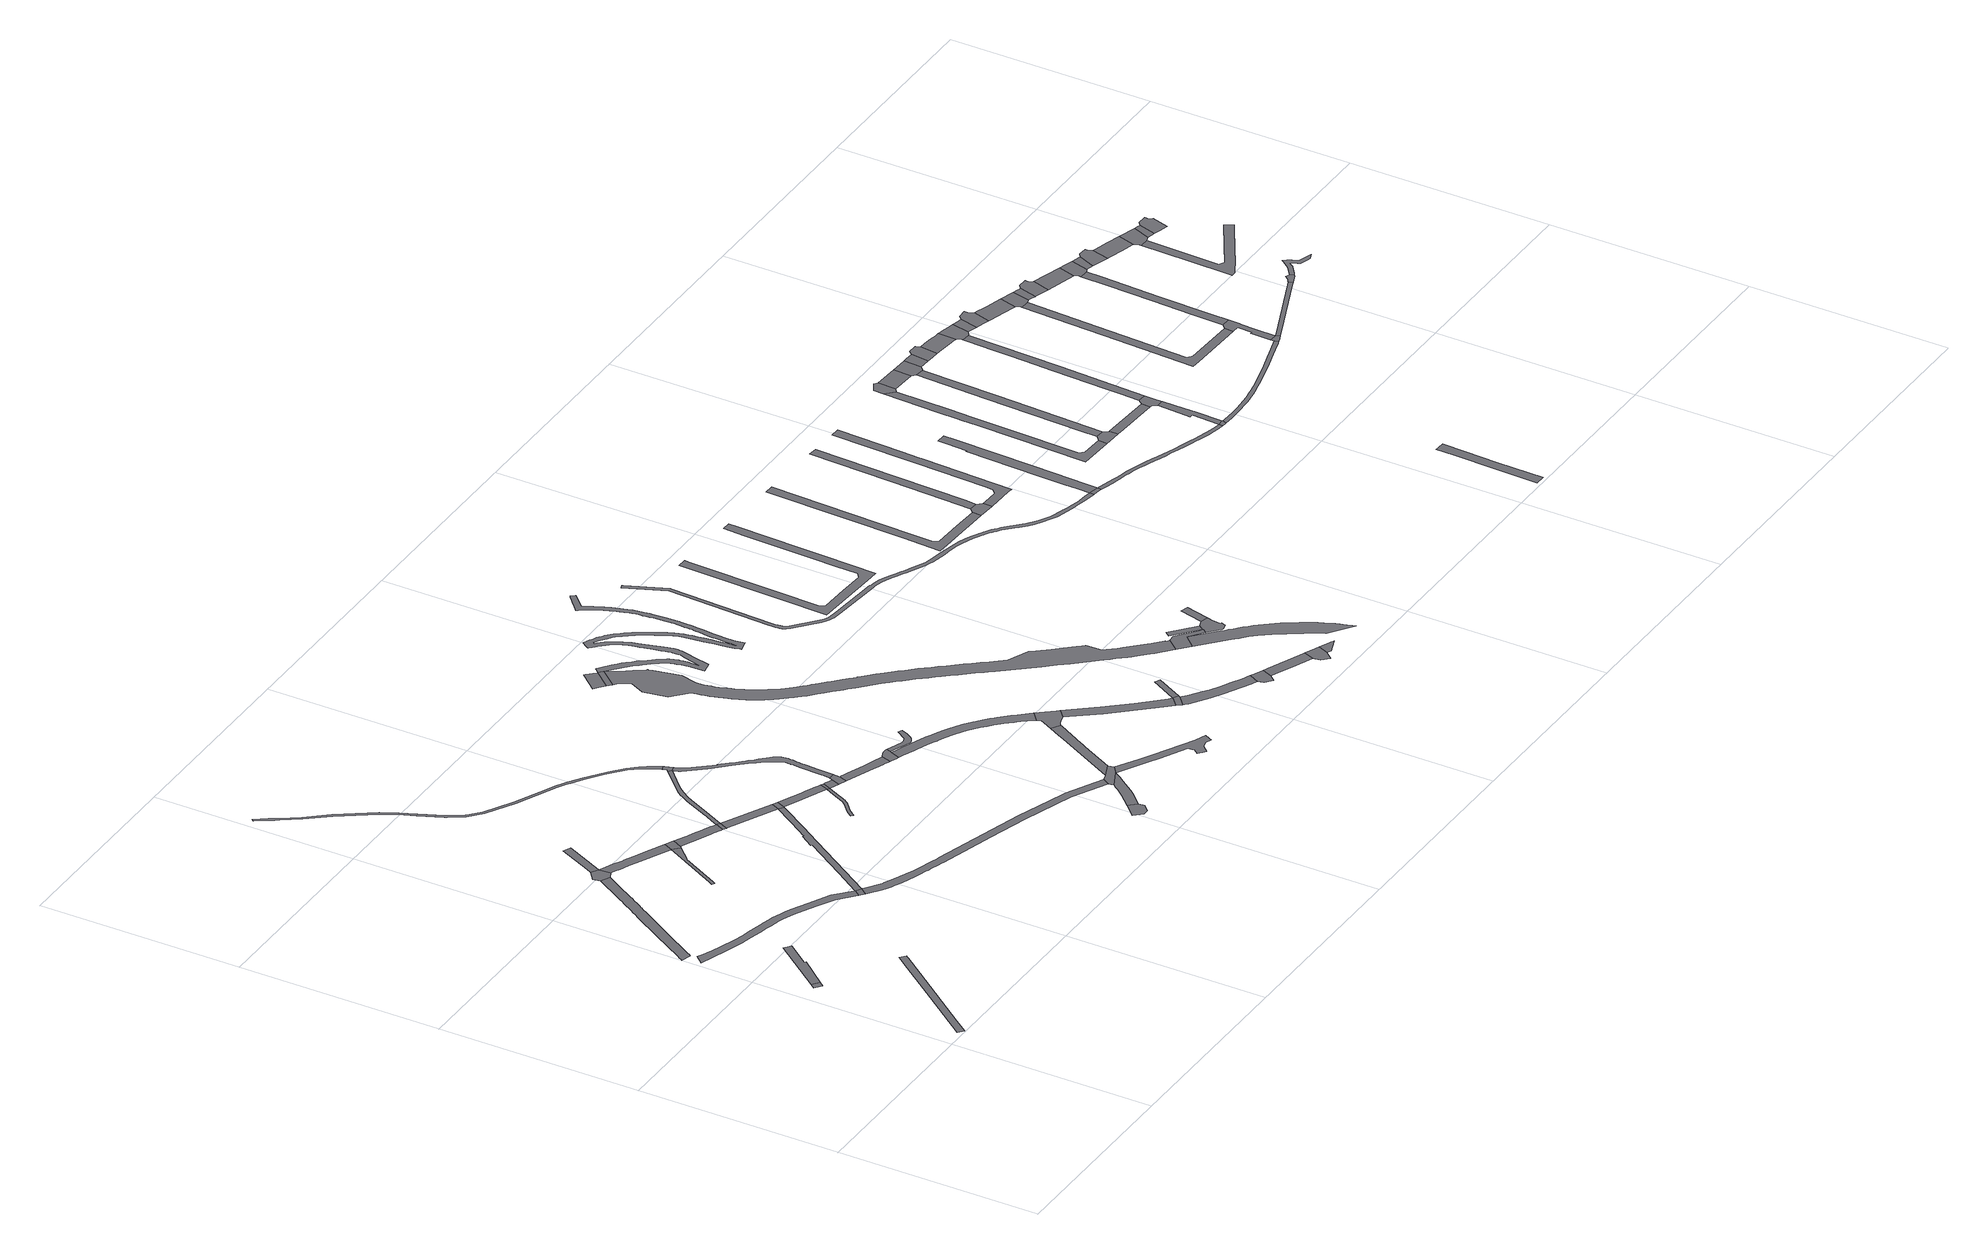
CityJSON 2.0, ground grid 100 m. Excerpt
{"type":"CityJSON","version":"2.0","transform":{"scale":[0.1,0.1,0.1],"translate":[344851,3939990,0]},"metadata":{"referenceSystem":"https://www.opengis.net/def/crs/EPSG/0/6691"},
"CityObjects":{
"road1":{"type":"Road","geometry":[{"type":"MultiSurface","lod":"1","boundaries":[[[0,1,2,3]]]}]},
"road2":{"type":"Road","attributes":{"RoadStructureAttribute.sectionType":"1"},"geometry":[{"type":"MultiSurface","lod":"1","boundaries":[[[4,5,6,7,8,9,10,11,12,13]]]}]},
"road3":{"type":"Road","attributes":{"RoadStructureAttribute.sectionType":"1"},"geometry":[{"type":"MultiSurface","lod":"1","boundaries":[[[0,14,15,16,17,1]]]}]},
"road4":{"type":"Road","attributes":{"RoadStructureAttribute.sectionType":"1"},"geometry":[{"type":"MultiSurface","lod":"1","boundaries":[[[18,19,20,21,22,23,24,25,26,27,28,29,30,31,32,33,34,35,36,37,38,39,40,41,42,43,44,45,46,47,48,49,50,51,52,53]]]}]},
"road5":{"type":"Road","attributes":{"RoadStructureAttribute.sectionType":"1"},"geometry":[{"type":"MultiSurface","lod":"1","boundaries":[[[54,55,56,57,58,59,60,61,62,63,64,65,66,67,68,69,70,71,72,73,74,75,76,77,78,79,80,81,82,83,84,85,86,87,88,89,90,91,92,93,94,95,96,97,98,99,100,101,102,103]]]}]},
"road6":{"type":"Road","geometry":[{"type":"MultiSurface","lod":"1","boundaries":[[[36,35,104,105,106,107]]]}]},
"road7":{"type":"Road","attributes":{"RoadStructureAttribute.sectionType":"1"},"geometry":[{"type":"MultiSurface","lod":"1","boundaries":[[[105,108,109,110,111,106]]]}]},
"road8":{"type":"Road","geometry":[{"type":"MultiSurface","lod":"1","boundaries":[[[102,112,113,103]]]}]},
"road9":{"type":"Road","attributes":{"RoadStructureAttribute.sectionType":"1"},"geometry":[{"type":"MultiSurface","lod":"1","boundaries":[[[114,115,116,117,118,119,120,121,105,104,122,123,124,125,126,127,128,129]]]}]},
"road10":{"type":"Road","attributes":{"RoadStructureAttribute.sectionType":"1"},"geometry":[{"type":"MultiSurface","lod":"1","boundaries":[[[130,131,132,133,134,135,136,137,138,139,129]]]}]},
"road11":{"type":"Road","geometry":[{"type":"MultiSurface","lod":"1","boundaries":[[[114,129,139,140,141]]]}]},
"road12":{"type":"Road","attributes":{"RoadStructureAttribute.sectionType":"1"},"geometry":[{"type":"MultiSurface","lod":"1","boundaries":[[[140,142,143,144,145,146,147,148,149,150,151,152,153,154,155,156,157,158,141]]]}]},
"road13":{"type":"Road","attributes":{"RoadStructureAttribute.sectionType":"1"},"geometry":[{"type":"MultiSurface","lod":"1","boundaries":[[[113,159,160,161,162,163,164,165,166,167,168,169,170,171,172,173,174,175,103]]]}]},
"road14":{"type":"Road","attributes":{"RoadStructureAttribute.sectionType":"1"},"geometry":[{"type":"MultiSurface","lod":"1","boundaries":[[[176,177,178,179,180,181,182,183,184,185,186,187,188,189,190,191,192,193,194,195,196,197,198,199,200,201,202,203,204,205,206,207,208,209,210,211,212,213,214,215,216,217,218,219,220,221,222,223,224,225,226,227,228,229]]]}]},
"road15":{"type":"Road","geometry":[{"type":"MultiSurface","lod":"1","boundaries":[[[148,230,231,149]]]}]},
"road16":{"type":"Road","attributes":{"RoadStructureAttribute.sectionType":"1"},"geometry":[{"type":"MultiSurface","lod":"1","boundaries":[[[230,232,166,233,231]]]}]},
"road17":{"type":"Road","attributes":{"RoadStructureAttribute.sectionType":"1"},"geometry":[{"type":"MultiSurface","lod":"1","boundaries":[[[112,234,235,236,237,238,239,240,241,242,243,244,245,246,247,248,249,250,251,252,253,254,255,256,257,258,259,260,261,262,263,264,265,266,267,268,269,270,271,272,113]]]}]},
"road18":{"type":"Road","geometry":[{"type":"MultiSurface","lod":"1","boundaries":[[[273,274,275,233,166,165]]]}]},
"road19":{"type":"Road","attributes":{"RoadStructureAttribute.sectionType":"1"},"geometry":[{"type":"MultiSurface","lod":"1","boundaries":[[[276,277,278,279,280,281,282,283,284,285,286,287,288,289,290,291,292,293,294,295,296,297,298,299,300,301,302,303,304,305,306,307,308,309,310]]]}]},
"road20":{"type":"Road","attributes":{"RoadStructureAttribute.sectionType":"1"},"geometry":[{"type":"MultiSurface","lod":"1","boundaries":[[[311,312,310,313,314,315,316,317,318,319,274,273]]]}]},
"road21":{"type":"Road","attributes":{"RoadStructureAttribute.sectionType":"1"},"geometry":[{"type":"MultiSurface","lod":"1","boundaries":[[[231,320,321,322,323,324,325,326,327,328,329,330,331,332,333,334,335,336,337,338,339,340,341,342,343,344,345,346,347,348,349,350,351,352,353,354,355,356,357,358,359,360,361,362,363,364,365,366,367,368,369,370,371,372,373,374,375,376,377,378,379,380,381,382,383,384,385,386,387,388,389,390,391,392,393,394,395,396,397,398,329,399,400,401,402,403,404,405,406,407,408,409,410,149]]]}]},
"road22":{"type":"Road","geometry":[{"type":"MultiSurface","lod":"1","boundaries":[[[228,411,399,329,398,412,229]]]}]},
"road23":{"type":"Road","geometry":[{"type":"MultiSurface","lod":"1","boundaries":[[[413,313,310,309]]]}]},
"road24":{"type":"Road","attributes":{"RoadStructureAttribute.sectionType":"1"},"geometry":[{"type":"MultiSurface","lod":"1","boundaries":[[[414,415,416,417,413,309]]]}]},
"road25":{"type":"Road","geometry":[{"type":"MultiSurface","lod":"1","boundaries":[[[418,419,355,354,415,414,420]]]}]},
"road26":{"type":"Road","geometry":[{"type":"MultiSurface","lod":"1","boundaries":[[[421,422,423,424,425,426]]]}]},
"road27":{"type":"Road","attributes":{"RoadStructureAttribute.sectionType":"1"},"geometry":[{"type":"MultiSurface","lod":"1","boundaries":[[[427,428,429,430,431,432,433,434,435,418,420,436,437,438,439,440,441,442,443,444]]]}]},
"road28":{"type":"Road","attributes":{"RoadStructureAttribute.sectionType":"1"},"geometry":[{"type":"MultiSurface","lod":"1","boundaries":[[[445,446,447,448,449,422,421,450,451,452,453,454,455,456]]]}]},
"road29":{"type":"Road","geometry":[{"type":"MultiSurface","lod":"1","boundaries":[[[443,457,458,459,460,461,462,463,464,465,444]]]}]},
"road30":{"type":"Road","geometry":[{"type":"MultiSurface","lod":"1","boundaries":[[[466,257,256,445,456,467,468]]]}]},
"road31":{"type":"Road","attributes":{"RoadStructureAttribute.sectionType":"1"},"geometry":[{"type":"MultiSurface","lod":"1","boundaries":[[[469,470,471,472,473,474,475,476,477,478,479,480,462,461]]]}]},
"road32":{"type":"Road","attributes":{"RoadStructureAttribute.sectionType":"1"},"geometry":[{"type":"MultiSurface","lod":"1","boundaries":[[[481,482,483,484,485,486,487,488,489,466,468]]]}]},
"road33":{"type":"Road","attributes":{"RoadStructureAttribute.sectionType":"1"},"geometry":[{"type":"MultiSurface","lod":"1","boundaries":[[[490,491,492,493,494,495,496,497,498,499,500,501,502,503,504,505,506,507,508,509,510,511,512,460,459,513,514,515,516,517,518,519,520,521,522,523,524,525,526,527,528,529,530,531,532,533,534,535,536,537,538,539,540,541,542,543,544]]]}]},
"road34":{"type":"Road","attributes":{"RoadStructureAttribute.sectionType":"1"},"geometry":[{"type":"MultiSurface","lod":"1","boundaries":[[[545,546,547,548,549,550,551,552,553,554,555,556,557,558,559,560,561,467,456]]]}]},
"road35":{"type":"Road","attributes":{"RoadStructureAttribute.sectionType":"1"},"geometry":[{"type":"MultiSurface","lod":"1","boundaries":[[[562,563,564,565,566,567,568,569]]]}]},
"road36":{"type":"Road","geometry":[{"type":"MultiSurface","lod":"1","boundaries":[[[570,571,572,573,564,563]]]}]},
"road37":{"type":"Road","geometry":[{"type":"MultiSurface","lod":"1","boundaries":[[[485,574,575,576,577,578,579,544,543,580,581,486]]]}]},
"road38":{"type":"Road","attributes":{"RoadStructureAttribute.sectionType":"1"},"geometry":[{"type":"MultiSurface","lod":"1","boundaries":[[[576,582,583,584,585,586,587,588,589,590,577]]]}]},
"road39":{"type":"Road","attributes":{"RoadStructureAttribute.sectionType":"1"},"geometry":[{"type":"MultiSurface","lod":"1","boundaries":[[[591,592,593,594,595,596,597,598,599,600,601,602,603,604,605,606,607,608,609,610,611,612,613,614,615,616,617,618,619,620,621,622,623,624,625,626,627,628,629,630,631,632,633,634,635,636,637,638,639,640,641,642,643,644,645,646,647,648,649,650,651,652,653,654,655,656,657,658,659,660,661,662,663,664,665,666,667,668,669,670,671,672,673,674,675,676,677,678,679,680,681,682,683,684,685,686,687,688,689,690,691,692,693,694,695,696,697,698,699,700,701,702,703,704,705,706,707,708,709,710,711,712,713,714,715,716,717,718,719,720,721,722,723,724,725,726,727,728,729,730,731,732,733,734,735,736,737,738,739,740,741,742,743,744,745,746,747,748,749,750,751,752,753,754,755,756,757,758,759,760,573,572,761,762,763,764,765,766,767,768,769,770,771,772,773,774,775,776,777,778,779,780,781,782,783,784,785,786,787,788,789,790,791,792,793,794,795,796,797,798,799,800,801,802,803,804,805,806,807,808,809,810,811,812,813,814,815,816,817,818,819,820,821,822,823,824,825,826,827,828,829,830,831,832,833,834,835,836,837,838,839,840,841,842,843,844,845,846,847,848,849,850,851,852,853,854,855,856,857,858,859,860,861,862,863,864,865,866]]]}]},
"road40":{"type":"Road","geometry":[{"type":"MultiSurface","lod":"1","boundaries":[[[867,868,585,584,869]]]}]},
"road41":{"type":"Road","attributes":{"RoadStructureAttribute.sectionType":"1"},"geometry":[{"type":"MultiSurface","lod":"1","boundaries":[[[870,871,872,873,874,875,876,877,878,879,880,881,882,883,884,885,886,887,888,889,890,891,892,893,894,895,896,897,898,899,900,901,902,903,904,905,906,907,908,909,910,911,912,913,914,915,916,917,918,919,920,921,922,923,924,925,926,927,928,929,930,931,932,933,934,935,936,937,938,939,940,941,942,943,944,945,946,947,948,949,950,951,952,953,954,955,956,957,958,959,960,961,962,963,571,570,964,965,966,967,968,969,970,971,972,973,974,975,976,977,978,979,980,981,982,983,984,985,986,987,988,989,990,991,992,993,994,995,996,997,998,999,1000,1001,1002,1003,1004,1005,1006,1007,1008,1009,1010,1011,1012,1013,1014,1015,1016,1017,1018,1019,1020,1021,1022,1023,1024,1025,1026,1027,1028,1029,1030,1031,1032,1033,1034,1035,1036,1037,1038,1039,1040,1041,1042,1043,1044,1045,1046]]]}]},
"road42":{"type":"Road","attributes":{"RoadStructureAttribute.sectionType":"1"},"geometry":[{"type":"MultiSurface","lod":"1","boundaries":[[[1047,1048,585,868]]]}]},
"road43":{"type":"Road","attributes":{"RoadStructureAttribute.sectionType":"1"},"geometry":[{"type":"MultiSurface","lod":"1","boundaries":[[[1049,1050,1051,1052,1053,1054,1055,1056,1057,1058,1059,1060,1061,1062,1063,1064,1065,1066,867,869]]]}]},
"road44":{"type":"Road","geometry":[{"type":"MultiSurface","lod":"1","boundaries":[[[1067,1068,1069,1070,1057,1056,1071]]]}]},
"road45":{"type":"Road","attributes":{"RoadStructureAttribute.sectionType":"1"},"geometry":[{"type":"MultiSurface","lod":"1","boundaries":[[[1072,1073,1074,1069,1068,1075,1076,1077]]]}]},
"road46":{"type":"Road","geometry":[{"type":"MultiSurface","lod":"1","boundaries":[[[1078,1079,1080,1081,1082,1083,1084,1085,1086,870,1046]]]}]},
"road47":{"type":"Road","geometry":[{"type":"MultiSurface","lod":"1","boundaries":[[[1087,1088,1089,1090,1072,1077,1091]]]}]},
"road48":{"type":"Road","attributes":{"RoadStructureAttribute.sectionType":"1"},"geometry":[{"type":"MultiSurface","lod":"1","boundaries":[[[1092,1093,1094,1095]]]}]},
"road49":{"type":"Road","geometry":[{"type":"MultiSurface","lod":"1","boundaries":[[[1088,1096,1097,1098,1099,1100,1101,1089]]]}]},
"road50":{"type":"Road","attributes":{"RoadStructureAttribute.sectionType":"1"},"geometry":[{"type":"MultiSurface","lod":"1","boundaries":[[[1102,1103,1104,1105,1106,1107,1108,1109,1110,1111,1112,1113,1114,1115,1116,1117,1118,1119,1120,1121,1122,1123,1124,1125,1126,1127,1128,1129,1130,1079,1078,1131,1132,1133,1134,1135,1136,1137,1138,1139,1140,1141,1142,1143,1144]]]}]},
"road51":{"type":"Road","geometry":[{"type":"MultiSurface","lod":"1","boundaries":[[[1082,1145,1146,1147,1148,1149,1150,1151,1152,1153,1154,1092,1095,1083]]]}]},
"road52":{"type":"Road","attributes":{"RoadStructureAttribute.sectionType":"1"},"geometry":[{"type":"MultiSurface","lod":"1","boundaries":[[[1155,1156,1157,1158,1159,1160,1161,1162,1163,1164,1165,1166,1167,1168,1169,1170,1171,1172,1173,1174,1175,1176,1177]]]}]},
"road53":{"type":"Road","attributes":{"RoadStructureAttribute.sectionType":"1"},"geometry":[{"type":"MultiSurface","lod":"1","boundaries":[[[1153,1178,1179,1180,1154]]]}]},
"road54":{"type":"Road","attributes":{"RoadStructureAttribute.sectionType":"1"},"geometry":[{"type":"MultiSurface","lod":"1","boundaries":[[[1181,1182,1183,1184,1185,1186,1187,1188,1189,1190,1191,1192,1193,1194,1195,1196,1197,1198,1199,1200,1201,1202,1203,1204,1205,1206,1207,1208,1209,1210,1211,1212,1213,1214,1215,1216,1217,1218,1219,1220,1221,1222,1223,1224,1225,1226,1227,1228,1229,1230,1231,1232,1233,1234,1235,1236,1237,1238,1239,1240,1241,1242,1243,1244,1245,1246,1247,1248,1249,1250,1251,1252,1253,1254,1255,1256,1257,1258,1259,1260,1261,1262,1263,1264,1265,1266,1267,1268,1269,1270,1271,1272,1273,1274,1275,1276,1277,1278,1279,1280,1281,1282,1283,1284,1285,1286,1287,1288,1289,1290,1291,1292,1293,1294,1295,1296,1297,1298,1299,1300,1301,1302,1303,1304,1305,1306,1307,1308,1309,1310,1311,1312,1313,1314,1315,1316,1317,1318,1319,1320,1321,1322,1323,1324,1325,1326,1327,1328,1329,1330,1331,1332,1333,1334,1335,1336]]]}]},
"road55":{"type":"Road","attributes":{"RoadStructureAttribute.sectionType":"1"},"geometry":[{"type":"MultiSurface","lod":"1","boundaries":[[[1337,1338,1339,1340,1341,1342,1343,1344,1345,1346,1347,1348,1349]]]}]},
"road56":{"type":"Road","geometry":[{"type":"MultiSurface","lod":"1","boundaries":[[[1350,1351,1342,1341,1352,1353]]]}]},
"road57":{"type":"Road","attributes":{"RoadStructureAttribute.sectionType":"1"},"geometry":[{"type":"MultiSurface","lod":"1","boundaries":[[[1354,1355,1356,1351,1350,1357,1358,1359]]]}]},
"road58":{"type":"Road","geometry":[{"type":"MultiSurface","lod":"1","boundaries":[[[1258,1360,1361,1362,1259]]]}]},
"road59":{"type":"Road","attributes":{"RoadStructureAttribute.sectionType":"1"},"geometry":[{"type":"MultiSurface","lod":"1","boundaries":[[[1352,1363,1364,1365,1366,1367,1368,1369,1370,1371,1372,1373,1374,1375,1376,1353]]]}]},
"road60":{"type":"Road","attributes":{"RoadStructureAttribute.sectionType":"1"},"geometry":[{"type":"MultiSurface","lod":"1","boundaries":[[[1362,1377,1378,1379,1380,1381,1382,1383,1384,1385,1386,1387,1388,1389,1259]]]}]},
"road61":{"type":"Road","attributes":{"RoadStructureAttribute.sectionType":"1"},"geometry":[{"type":"MultiSurface","lod":"1","boundaries":[[[1390,1391,1392,1393,1394,1395,1396,1397,1398,1399,1400,1401,1402,1403,1404,1405,1406,1407,1408,1409,1410,1411,1412,1413,1414,1415,1362,1361,1416,1417,1418,1419,1420,1421,1422,1423,1424,1425,1426,1427,1428,1429,1430,1431,1432,1433,1434,1435,1436,1437,1438,1439,1440,1441,1442]]]}]},
"road62":{"type":"Road","geometry":[{"type":"MultiSurface","lod":"1","boundaries":[[[1443,1444,1445,1446,1447,1448,1449]]]}]},
"road63":{"type":"Road","attributes":{"RoadStructureAttribute.sectionType":"1"},"geometry":[{"type":"MultiSurface","lod":"1","boundaries":[[[1450,1451,1452,1453,1454,1455,1449,1448,1456,1457,1458,1459,1460,1461,1462,1463]]]}]},
"road64":{"type":"Road","geometry":[{"type":"MultiSurface","lod":"1","boundaries":[[[1462,1464,1465,1466,1467,1463]]]}]},
"road65":{"type":"Road","attributes":{"RoadStructureAttribute.sectionType":"1"},"geometry":[{"type":"MultiSurface","lod":"1","boundaries":[[[1444,1468,1469,1470,1471,1472,1473,1474,1475,1476,1477,1445]]]}]},
"road66":{"type":"Road","attributes":{"RoadStructureAttribute.sectionType":"1"},"geometry":[{"type":"MultiSurface","lod":"1","boundaries":[[[1478,1479,1480,1447,1446,1481,1482,1483,1484]]]}]},
"road67":{"type":"Road","attributes":{"RoadStructureAttribute.sectionType":"1"},"geometry":[{"type":"MultiSurface","lod":"1","boundaries":[[[1485,1486,1487,1488,1489,1490,1491,1492,1493,1494,1495]]]}]},
"road68":{"type":"Road","geometry":[{"type":"MultiSurface","lod":"1","boundaries":[[[1496,1497,1498,1390,1442,1499,1500]]]}]},
"road69":{"type":"Road","attributes":{"RoadStructureAttribute.sectionType":"1"},"geometry":[{"type":"MultiSurface","lod":"1","boundaries":[[[1464,1501,1502,1465]]]}]},
"road70":{"type":"Road","attributes":{"RoadStructureAttribute.sectionType":"1"},"geometry":[{"type":"MultiSurface","lod":"1","boundaries":[[[1503,1504,1505,1506,1507,1508,1509,1390,1498]]]}]},
"road71":{"type":"Road","geometry":[{"type":"MultiSurface","lod":"1","boundaries":[[[1510,1474,1473,1511,1506,1505,1512,1513]]]}]},
"road72":{"type":"Road","geometry":[{"type":"MultiSurface","lod":"1","boundaries":[[[1483,1514,1515,1502,1501,1484]]]}]},
"road73":{"type":"Road","attributes":{"RoadStructureAttribute.sectionType":"1"},"geometry":[{"type":"MultiSurface","lod":"1","boundaries":[[[1516,1517,1515,1514,1518,1519,1520]]]}]},
"road74":{"type":"Road","geometry":[{"type":"MultiSurface","lod":"1","boundaries":[[[1516,1520,1521,1522,1523,1524,1525,1526,1527]]]}]},
"road75":{"type":"Road","attributes":{"RoadStructureAttribute.sectionType":"1"},"geometry":[{"type":"MultiSurface","lod":"1","boundaries":[[[1528,1529,1530,1531,1532,1533,1534,1535,1510,1513,1536,1537,1538]]]}]},
"road76":{"type":"Road","attributes":{"RoadStructureAttribute.sectionType":"1"},"geometry":[{"type":"MultiSurface","lod":"1","boundaries":[[[1539,1540,1541,1542,1543,1544,1545,1546,1523,1522,1547,1548,1549,1550,1551,1552,1553,1554]]]}]},
"road77":{"type":"Road","attributes":{"RoadStructureAttribute.sectionType":"1"},"geometry":[{"type":"MultiSurface","lod":"1","boundaries":[[[1555,1556,1557,1558,1559,1560,1561,1562,1563,1564,1565,1566,1567,1568,1569,1570,1571,1572,1573,1574,1575,1576,1577,1578,1579,1580,1581,1582,1583,1584,1585,1586,1587,1588,1589,1590,1591,1496,1500]]]}]},
"road78":{"type":"Road","geometry":[{"type":"MultiSurface","lod":"1","boundaries":[[[1592,1593,1594,1595,1596,1539,1554,1597,1528,1538]]]}]},
"road79":{"type":"Road","attributes":{"RoadStructureAttribute.sectionType":"1"},"geometry":[{"type":"MultiSurface","lod":"1","boundaries":[[[1598,1593,1592,1599,1600,1601,1602]]]}]},
"road80":{"type":"Road","geometry":[{"type":"MultiSurface","lod":"1","boundaries":[[[1601,1603,1604,1605,1606,1607,1608,1602]]]}]},
"road81":{"type":"Road","attributes":{"RoadStructureAttribute.sectionType":"1"},"geometry":[{"type":"MultiSurface","lod":"1","boundaries":[[[1609,1610,1611,1605,1604,1612,1613,1614,1615,1616]]]}]},
"road82":{"type":"Road","attributes":{"RoadStructureAttribute.sectionType":"1"},"geometry":[{"type":"MultiSurface","lod":"1","boundaries":[[[1617,1618,1619,1620,1621,1622,1623,1624,1625,1626,1627,1628]]]}]},
"road83":{"type":"Road","geometry":[{"type":"MultiSurface","lod":"1","boundaries":[[[1629,1574,1573,1630,1631,1632]]]}]},
"road84":{"type":"Road","geometry":[{"type":"MultiSurface","lod":"1","boundaries":[[[1633,1617,1628,1634,1635,1636,1637,1629,1632,1638,1639,1640,1641,1642]]]}]},
"road85":{"type":"Road","geometry":[{"type":"MultiSurface","lod":"1","boundaries":[[[1615,1643,1623,1622,1644,1645,1616]]]}]},
"road86":{"type":"Road","attributes":{"RoadStructureAttribute.sectionType":"1"},"geometry":[{"type":"MultiSurface","lod":"1","boundaries":[[[1646,1647,1645,1644,1648,1649,1650,1651]]]}]},
"road87":{"type":"Road","geometry":[{"type":"MultiSurface","lod":"1","boundaries":[[[1651,1650,1652,1653,1654,1655,1656]]]}]},
"road88":{"type":"Road","attributes":{"RoadStructureAttribute.sectionType":"1"},"geometry":[{"type":"MultiSurface","lod":"1","boundaries":[[[1657,1658,1659,1660,1661,1662,1663,1664,1633,1642]]]}]},
"road89":{"type":"Road","attributes":{"RoadStructureAttribute.sectionType":"1"},"geometry":[{"type":"MultiSurface","lod":"1","boundaries":[[[1631,1665,1666,1667,1668,1669,1670,1632]]]}]},
"road90":{"type":"Road","attributes":{"RoadStructureAttribute.sectionType":"1"},"geometry":[{"type":"MultiSurface","lod":"1","boundaries":[[[1653,1652,1671,1672]]]}]},
"road91":{"type":"Road","geometry":[{"type":"MultiSurface","lod":"1","boundaries":[[[1671,1673,1661,1660,1674,1675,1676,1672]]]}]},
"road92":{"type":"Road","attributes":{"RoadStructureAttribute.sectionType":"1"},"geometry":[{"type":"MultiSurface","lod":"1","boundaries":[[[1675,1674,1677,1678]]]}]},
"road93":{"type":"Road","geometry":[{"type":"MultiSurface","lod":"1","boundaries":[[[1677,1679,1680,1681,1682,1683,1684,1678]]]}]},
"road94":{"type":"Road","geometry":[{"type":"MultiSurface","lod":"1","boundaries":[[[1685,1686,1687,1688,1689,1690,1668,1667,1691,1692,1693]]]}]},
"road95":{"type":"Road","attributes":{"RoadStructureAttribute.sectionType":"1"},"geometry":[{"type":"MultiSurface","lod":"1","boundaries":[[[1694,1695,1696,1697,1698,1699,1681,1680]]]}]},
"road96":{"type":"Road","attributes":{"RoadStructureAttribute.sectionType":"1"},"geometry":[{"type":"MultiSurface","lod":"1","boundaries":[[[1700,1701,1702,1703,1704,1705,1706,1707,1708,1709,1710,1711,1712,1713,1714,1715,1716,1717,1718,1719,1720,1693,1692]]]}]},
"road97":{"type":"Road","geometry":[{"type":"MultiSurface","lod":"1","boundaries":[[[1721,1722,1723,1724,1725,1697,1696]]]}]},
"road98":{"type":"Road","geometry":[{"type":"MultiSurface","lod":"1","boundaries":[[[1726,1727,1728,1729,1730,1723,1722,1731,1732,1733,1734,1735,1736,1737,1738,1739,1740]]]}]},
"road99":{"type":"Road","attributes":{"RoadStructureAttribute.sectionType":"1"},"geometry":[{"type":"MultiSurface","lod":"1","boundaries":[[[1724,1741,1742,1743,1744,1725]]]}]},
"road100":{"type":"Road","geometry":[{"type":"MultiSurface","lod":"1","boundaries":[[[1743,1742,1745,1746,1747,1748,1749,1750,1751]]]}]}
},
"vertices":[
[148,744,0],[116,770,0],[97,747,0],[129,721,0],
[175,74,0],[428,402,0],[511,510,0],[516,517,0],[520,522,0],[493,544,0],[461,503,0],[282,270,0],[95,28,0],[123,6,0],
[260,879,0],[254,884,0],[342,997,0],[311,1022,0],
[59,1347,0],[63,1354,0],[65,1357,0],[168,1529,0],[253,1668,0],[263,1684,0],[273,1701,0],[282,1714,0],[284,1718,0],[295,1734,0],[298,1739,0],[306,1753,0],[317,1771,0],[328,1789,0],[339,1808,0],[359,1842,0],[362,1847,0],[427,1954,0],[382,1978,0],[301,1843,0],[296,1833,0],[294,1830,0],[285,1815,0],[274,1797,0],[263,1779,0],[252,1761,0],[242,1744,0],[231,1728,0],[221,1711,0],[210,1695,0],[119,1544,0],[25,1388,0],[17,1375,0],[6,1358,0],[5,1356,0],[55,1341,0],
[862,978,0],[781,1050,0],[672,1105,0],[601,1142,0],[581,1150,0],[562,1159,0],[543,1167,0],[523,1174,0],[498,1182,0],[473,1188,0],[447,1194,0],[422,1200,0],[383,1209,0],[345,1218,0],[306,1226,0],[268,1236,0],[240,1244,0],[213,1252,0],[185,1261,0],[158,1271,0],[157,1272,0],[136,1280,0],[115,1289,0],[93,1299,0],[64,1312,0],[29,1273,0],[162,1227,0],[166,1226,0],[172,1224,0],[201,1214,0],[229,1206,0],[234,1204,0],[257,1197,0],[297,1187,0],[336,1179,0],[375,1170,0],[413,1161,0],[438,1155,0],[463,1149,0],[488,1143,0],[511,1136,0],[528,1129,0],[547,1122,0],[566,1114,0],[584,1106,0],[675,1059,0],[758,1016,0],[837,947,0],[839,946,0],[864,976,0],
[462,1972,0],[457,2030,0],[421,2050,0],[375,2014,0],
[457,2032,0],[547,2222,0],[511,2239,0],[433,2075,0],
[863,927,0],[890,960,0],
[776,1881,0],[704,1914,0],[662,1933,0],[625,1951,0],[579,1972,0],[571,1976,0],[528,1997,0],[476,2021,0],[484,1962,0],[506,1951,0],[546,1933,0],[558,1927,0],[603,1906,0],[712,1855,0],[750,1837,0],[754,1835,0],
[608,1560,0],[599,1544,0],[612,1537,0],[613,1539,0],[620,1551,0],[708,1717,0],[719,1738,0],[725,1743,0],[750,1769,0],[786,1804,0],
[797,1815,0],[818,1861,0],
[897,1769,0],[939,1750,0],[945,1747,0],[961,1740,0],[992,1725,0],[996,1724,0],[1004,1720,0],[1025,1765,0],[1017,1769,0],[1000,1777,0],[981,1786,0],[970,1791,0],[959,1795,0],[914,1816,0],[891,1827,0],[873,1835,0],[871,1836,0],
[976,1092,0],[1075,1242,0],[1165,1380,0],[1167,1383,0],[1169,1386,0],[1185,1411,0],[1292,1576,0],[1267,1593,0],[1210,1505,0],[1154,1419,0],[1142,1400,0],[1134,1387,0],[1128,1390,0],[1083,1325,0],[1091,1322,0],[1045,1252,0],[951,1109,0],
[1298,2230,0],[1281,2258,0],[1259,2285,0],[1223,2330,0],[1160,2384,0],[1121,2413,0],[1063,2457,0],[1000,2496,0],[989,2503,0],[948,2527,0],[906,2547,0],[749,2620,0],[612,2696,0],[554,2748,0],[551,2751,0],[508,2818,0],[503,2826,0],[453,2938,0],[423,3013,0],[383,3088,0],[266,3257,0],[183,3360,0],[127,3442,0],[102,3480,0],[63,3539,0],[61,3541,0],[51,3530,0],[52,3529,0],[103,3452,0],[115,3434,0],[171,3351,0],[254,3248,0],[370,3080,0],[409,3007,0],[439,2932,0],[489,2819,0],[495,2810,0],[534,2750,0],[539,2741,0],[603,2684,0],[742,2607,0],[898,2534,0],[941,2513,0],[981,2491,0],[999,2479,0],[1054,2444,0],[1132,2387,0],[1150,2372,0],[1212,2319,0],[1249,2273,0],[1268,2243,0],[1282,2215,0],[1294,2188,0],[1315,2199,0],
[1022,1711,0],[1043,1756,0],
[1030,1707,0],[1287,1633,0],
[865,925,0],[894,902,0],[905,894,0],[929,878,0],[943,869,0],[957,862,0],[970,854,0],[985,847,0],[1019,832,0],[1054,819,0],[1088,807,0],[1122,797,0],[1154,786,0],[1164,783,0],[1187,776,0],[1220,766,0],[1250,757,0],[1253,756,0],[1531,676,0],[1728,620,0],[1897,562,0],[1983,532,0],[2155,446,0],[2176,481,0],[1998,569,0],[1907,600,0],[1741,658,0],[1277,791,0],[1264,794,0],[1231,804,0],[1199,814,0],[1196,815,0],[1166,824,0],[1134,835,0],[1018,884,0],[983,899,0],[974,903,0],[904,950,0],[894,957,0],
[1294,1580,0],[1313,1621,0],[1294,1630,0],
[1489,1444,0],[1459,1382,0],[1455,1376,0],[1450,1370,0],[1445,1363,0],[1437,1356,0],[1429,1349,0],[1421,1343,0],[1413,1336,0],[1405,1329,0],[1398,1321,0],[1391,1313,0],[1385,1305,0],[1382,1302,0],[1380,1298,0],[1377,1294,0],[1375,1290,0],[1387,1282,0],[1390,1286,0],[1392,1290,0],[1395,1294,0],[1397,1297,0],[1404,1305,0],[1410,1313,0],[1418,1321,0],[1425,1328,0],[1433,1335,0],[1442,1341,0],[1450,1348,0],[1457,1355,0],[1462,1361,0],[1467,1368,0],[1472,1374,0],[1523,1480,0],[1509,1486,0],
[1344,1558,0],[1500,1490,0],[1526,1527,0],[1515,1532,0],[1494,1541,0],[1472,1551,0],[1452,1560,0],[1431,1569,0],[1355,1603,0],
[1061,1792,0],[1082,1833,0],[1092,1853,0],[1144,1958,0],[1158,1984,0],[1179,2017,0],[1181,2020,0],[1199,2042,0],[1247,2089,0],[1306,2146,0],[1308,2140,0],[1316,2118,0],[1321,2109,0],[1335,2090,0],[1394,2018,0],[1440,1974,0],[1471,1941,0],[1520,1887,0],[1542,1860,0],[1566,1828,0],[1597,1775,0],[1599,1772,0],[1604,1764,0],[1607,1749,0],[1607,1748,0],[1608,1743,0],[1608,1737,0],[1608,1730,0],[1607,1723,0],[1607,1722,0],[1607,1716,0],[1605,1677,0],[1598,1564,0],[1598,1554,0],[1596,1523,0],[1626,1522,0],[1630,1599,0],[1633,1657,0],[1634,1672,0],[1635,1689,0],[1636,1700,0],[1636,1701,0],[1637,1711,0],[1638,1722,0],[1639,1733,0],[1639,1740,0],[1639,1745,0],[1640,1756,0],[1639,1767,0],[1638,1778,0],[1637,1783,0],[1636,1787,0],[1635,1792,0],[1633,1797,0],[1631,1800,0],[1629,1803,0],[1627,1807,0],[1625,1810,0],[1622,1814,0],[1618,1818,0],[1614,1822,0],[1611,1826,0],[1609,1827,0],[1598,1839,0],[1585,1852,0],[1573,1865,0],[1560,1878,0],[1540,1898,0],[1527,1912,0],[1521,1918,0],[1502,1938,0],[1482,1959,0],[1448,2001,0],[1443,1997,0],[1355,2105,0],[1343,2122,0],[1339,2129,0],[1332,2148,0],[1330,2153,0],[1292,2160,0],[1261,2130,0],[1240,2109,0],[1184,2055,0],[1165,2032,0],[1162,2029,0],[1158,2023,0],[1141,1994,0],[1126,1967,0],[1064,1842,0],[1060,1834,0],[1042,1797,0],
[1300,2168,0],[1318,2194,0],
[1542,1521,0],
[1570,1462,0],[1587,1504,0],[1570,1510,0],[1555,1516,0],
[1625,1489,0],[1625,1508,0],[1609,1447,0],
[2080,252,0],[2044,287,0],[1986,228,0],[2024,190,0],[2050,189,0],[2082,221,0],
[1843,1411,0],[1819,1419,0],[1796,1427,0],[1782,1432,0],[1753,1442,0],[1710,1458,0],[1668,1473,0],[1640,1483,0],[1639,1484,0],[1615,1445,0],[1750,1392,0],[1778,1382,0],[1783,1380,0],[1805,1372,0],[1815,1368,0],[1830,1363,0],[1841,1359,0],[1856,1407,0],
[2158,418,0],[2150,407,0],[2134,387,0],[2118,366,0],[2103,348,0],[2141,315,0],[2157,335,0],[2173,356,0],[2189,377,0],[2205,398,0],[2227,430,0],[2246,461,0],
[1846,1357,0],[1877,1345,0],[1887,1342,0],[1905,1390,0],[1910,1397,0],[1918,1419,0],[1911,1422,0],[1893,1422,0],[1881,1420,0],
[2206,487,0],[2286,490,0],[2278,517,0],
[2012,1358,0],[2017,1357,0],[2029,1361,0],[2041,1368,0],[2051,1377,0],[2059,1388,0],[2070,1406,0],[2084,1436,0],[2062,1445,0],[2032,1398,0],[2011,1389,0],[1999,1388,0],
[2364,679,0],[2376,701,0],[2380,708,0],[2456,851,0],[2460,858,0],[2416,882,0],[2386,826,0],[2376,807,0],[2367,790,0],
[2441,1061,0],[2421,1083,0],[2400,1106,0],[2378,1129,0],[2361,1146,0],[2355,1152,0],[2331,1174,0],[2306,1194,0],[2295,1202,0],[2280,1215,0],[2253,1234,0],[2199,1268,0],[2172,1282,0],[2144,1294,0],[2115,1307,0],[2101,1313,0],[2087,1320,0],[2058,1332,0],[2040,1339,0],[2016,1348,0],[1983,1361,0],[1974,1364,0],[1932,1380,0],[1908,1334,0],[1938,1322,0],[1969,1310,0],[1985,1304,0],[2000,1298,0],[2016,1292,0],[2032,1286,0],[2064,1272,0],[2087,1262,0],[2090,1261,0],[2119,1247,0],[2172,1220,0],[2222,1189,0],[2247,1171,0],[2271,1152,0],[2295,1132,0],[2318,1112,0],[2339,1090,0],[2360,1068,0],[2364,1063,0],[2380,1046,0],[2388,1037,0],[2401,1024,0],[2419,1002,0],[2424,996,0],[2428,991,0],[2433,985,0],[2437,978,0],[2439,976,0],[2441,973,0],[2442,970,0],[2487,1008,0],
[2394,378,0],[2442,351,0],[2571,285,0],[2577,252,0],[2559,229,0],[2578,214,0],[2592,202,0],[2622,233,0],[2655,242,0],[2678,233,0],[2684,230,0],[2692,249,0],[2701,269,0],[2684,276,0],[2650,290,0],[2450,394,0],[2392,428,0],
[1728,2754,0],[1754,2732,0],[1827,2817,0],[1813,2831,0],[1801,2843,0],[1789,2854,0],[1782,2860,0],[1705,2773,0],
[1776,2713,0],[1849,2798,0],[1849,2800,0],[1831,2820,0],
[2473,867,0],[2489,873,0],[2522,882,0],[2563,919,0],[2553,931,0],[2538,949,0],[2450,946,0],[2442,931,0],
[2632,742,0],[2810,541,0],[2847,501,0],[2892,542,0],[2878,554,0],[2843,591,0],[2809,628,0],[2774,665,0],[2674,778,0],
[2294,3220,0],[2276,3204,0],[2258,3187,0],[2240,3170,0],[2215,3148,0],[2222,3139,0],[2229,3130,0],[2235,3122,0],[2240,3114,0],[2244,3107,0],[2248,3100,0],[2252,3093,0],[2256,3085,0],[2261,3077,0],[2264,3072,0],[2268,3064,0],[2271,3058,0],[2274,3049,0],[2277,3042,0],[2280,3034,0],[2283,3025,0],[2285,3018,0],[2287,3012,0],[2291,3002,0],[2295,2989,0],[2299,2976,0],[2303,2968,0],[2306,2957,0],[2311,2944,0],[2313,2934,0],[2317,2923,0],[2319,2914,0],[2320,2906,0],[2321,2894,0],[2321,2886,0],[2323,2873,0],[2325,2858,0],[2327,2841,0],[2329,2823,0],[2330,2805,0],[2331,2789,0],[2332,2772,0],[2333,2751,0],[2334,2735,0],[2335,2724,0],[2335,2711,0],[2334,2696,0],[2334,2683,0],[2333,2669,0],[2333,2656,0],[2333,2643,0],[2332,2632,0],[2331,2622,0],[2329,2609,0],[2328,2598,0],[2327,2586,0],[2326,2572,0],[2324,2561,0],[2323,2548,0],[2322,2534,0],[2321,2520,0],[2321,2508,0],[2320,2492,0],[2320,2472,0],[2319,2449,0],[2319,2429,0],[2319,2410,0],[2319,2400,0],[2317,2397,0],[2315,2399,0],[2314,2418,0],[2313,2422,0],[2312,2435,0],[2312,2448,0],[2309,2466,0],[2307,2486,0],[2302,2522,0],[2298,2554,0],[2294,2583,0],[2291,2608,0],[2287,2626,0],[2283,2646,0],[2277,2668,0],[2272,2686,0],[2265,2699,0],[2258,2713,0],[2247,2733,0],[2238,2751,0],[2227,2771,0],[2216,2790,0],[2207,2807,0],[2199,2820,0],[2192,2832,0],[2182,2845,0],[2173,2859,0],[2162,2874,0],[2151,2887,0],[2141,2899,0],[2132,2910,0],[2123,2920,0],[2112,2930,0],[2102,2938,0],[2092,2945,0],[2082,2954,0],[2070,2961,0],[2056,2968,0],[2049,2971,0],[2038,2977,0],[2026,2982,0],[2022,2984,0],[2008,2990,0],[2005,2990,0],[1989,2969,0],[1979,2953,0],[1981,2950,0],[1994,2939,0],[2003,2930,0],[2017,2916,0],[2025,2909,0],[2057,2870,0],[2075,2832,0],[2083,2808,0],[2091,2779,0],[2095,2759,0],[2101,2739,0],[2110,2698,0],[2118,2665,0],[2123,2645,0],[2125,2634,0],[2127,2618,0],[2127,2613,0],[2127,2611,0],[2128,2584,0],[2129,2574,0],[2123,2551,0],[2098,2457,0],[2097,2466,0],[2097,2489,0],[2096,2498,0],[2096,2520,0],[2095,2532,0],[2094,2540,0],[2092,2549,0],[2090,2561,0],[2087,2571,0],[2084,2583,0],[2081,2590,0],[2077,2600,0],[2073,2608,0],[2067,2617,0],[2058,2630,0],[2052,2639,0],[2045,2648,0],[2035,2662,0],[2023,2678,0],[2001,2706,0],[1993,2716,0],[1979,2731,0],[1961,2749,0],[1955,2756,0],[1946,2765,0],[1933,2776,0],[1922,2786,0],[1912,2795,0],[1897,2807,0],[1888,2814,0],[1873,2825,0],[1856,2837,0],[1852,2840,0],[1847,2835,0],[1850,2801,0],[1851,2800,0],[1877,2778,0],[1942,2722,0],[1952,2712,0],[1961,2701,0],[1970,2690,0],[1979,2680,0],[1991,2665,0],[2003,2651,0],[2015,2636,0],[2027,2622,0],[2031,2616,0],[2036,2611,0],[2040,2605,0],[2044,2599,0],[2047,2593,0],[2049,2586,0],[2051,2579,0],[2053,2573,0],[2056,2562,0],[2058,2552,0],[2060,2541,0],[2062,2530,0],[2067,2498,0],[2072,2421,0],[2127,2431,0],[2146,2519,0],[2150,2540,0],[2155,2562,0],[2160,2585,0],[2162,2596,0],[2162,2607,0],[2160,2625,0],[2154,2655,0],[2147,2686,0],[2137,2721,0],[2124,2768,0],[2116,2796,0],[2112,2809,0],[2105,2825,0],[2095,2844,0],[2085,2864,0],[2073,2886,0],[2063,2903,0],[2056,2913,0],[2048,2924,0],[2045,2926,0],[2034,2936,0],[2022,2946,0],[2028,2953,0],[2037,2948,0],[2043,2944,0],[2057,2936,0],[2085,2915,0],[2104,2901,0],[2124,2883,0],[2135,2869,0],[2150,2848,0],[2169,2824,0],[2193,2788,0],[2212,2751,0],[2231,2716,0],[2237,2705,0],[2248,2678,0],[2258,2653,0],[2260,2630,0],[2267,2580,0],[2273,2539,0],[2280,2489,0],[2285,2452,0],[2287,2431,0],[2291,2408,0],[2293,2397,0],[2301,2372,0],[2300,2365,0],[2351,2378,0],[2354,2377,0],[2349,2401,0],[2348,2411,0],[2347,2434,0],[2347,2474,0],[2347,2509,0],[2350,2540,0],[2354,2586,0],[2356,2618,0],[2358,2651,0],[2359,2677,0],[2360,2699,0],[2361,2713,0],[2360,2749,0],[2359,2774,0],[2355,2811,0],[2353,2842,0],[2352,2856,0],[2348,2884,0],[2340,2933,0],[2337,2941,0],[2322,2989,0],[2312,3025,0],[2300,3053,0],[2280,3098,0],[2262,3132,0],[2258,3144,0],[2318,3207,0],[2303,3227,0],
[2915,521,0],[2918,527,0],[2867,478,0],
[3287,782,0],[3274,791,0],[3274,798,0],[3217,849,0],[3215,851,0],[3148,919,0],[3137,930,0],[3120,948,0],[3104,967,0],[3088,986,0],[3074,1002,0],[3071,1081,0],[3049,1105,0],[3043,1111,0],[3006,1153,0],[2970,1194,0],[2926,1245,0],[2904,1272,0],[2802,1315,0],[2775,1348,0],[2750,1379,0],[2725,1409,0],[2701,1439,0],[2677,1468,0],[2653,1497,0],[2629,1526,0],[2605,1554,0],[2586,1577,0],[2567,1599,0],[2548,1621,0],[2529,1643,0],[2508,1665,0],[2488,1687,0],[2467,1709,0],[2446,1731,0],[2419,1759,0],[2391,1786,0],[2362,1813,0],[2357,1818,0],[2356,1818,0],[2334,1840,0],[2330,1843,0],[2309,1864,0],[2283,1889,0],[2263,1908,0],[2257,1913,0],[2232,1938,0],[2207,1961,0],[2202,1966,0],[2183,1983,0],[2179,1987,0],[2159,2006,0],[2137,2030,0],[2124,2045,0],[2111,2060,0],[2099,2075,0],[2088,2091,0],[2078,2106,0],[2068,2120,0],[2059,2135,0],[2050,2151,0],[2044,2162,0],[2038,2173,0],[2032,2184,0],[2027,2196,0],[2021,2209,0],[2015,2222,0],[2010,2236,0],[2005,2249,0],[1999,2267,0],[1993,2284,0],[1988,2301,0],[1983,2319,0],[1979,2335,0],[1976,2352,0],[1973,2369,0],[1972,2377,0],[1971,2386,0],[1969,2394,0],[1969,2402,0],[1969,2406,0],[1970,2409,0],[1970,2412,0],[1971,2416,0],[1989,2487,0],[1989,2489,0],[1964,2619,0],[1958,2638,0],[1958,2640,0],[1954,2644,0],[1928,2677,0],[1919,2691,0],[1910,2706,0],[1903,2717,0],[1790,2701,0],[1802,2687,0],[1812,2675,0],[1819,2661,0],[1822,2651,0],[1824,2641,0],[1789,2572,0],[1813,2454,0],[1889,2383,0],[1894,2355,0],[1898,2338,0],[1901,2319,0],[1905,2300,0],[1911,2279,0],[1916,2261,0],[1917,2260,0],[1923,2241,0],[1930,2222,0],[1935,2207,0],[1941,2192,0],[1947,2177,0],[1954,2162,0],[1960,2149,0],[1967,2136,0],[1974,2124,0],[1980,2111,0],[1990,2094,0],[2000,2078,0],[2011,2061,0],[2022,2045,0],[2036,2027,0],[2049,2010,0],[2063,1993,0],[2078,1976,0],[2102,1950,0],[2119,1933,0],[2128,1925,0],[2152,1903,0],[2153,1902,0],[2177,1880,0],[2202,1855,0],[2228,1831,0],[2239,1820,0],[2253,1806,0],[2279,1782,0],[2307,1755,0],[2335,1728,0],[2363,1702,0],[2389,1675,0],[2409,1654,0],[2429,1633,0],[2449,1611,0],[2469,1589,0],[2488,1568,0],[2507,1546,0],[2526,1524,0],[2544,1503,0],[2568,1474,0],[2591,1446,0],[2615,1417,0],[2639,1389,0],[2664,1358,0],[2688,1328,0],[2695,1320,0],[2739,1267,0],[2783,1214,0],[2827,1161,0],[2872,1109,0],[2909,1067,0],[2946,1025,0],[2984,983,0],[3021,941,0],[3027,934,0],[3043,915,0],[3060,895,0],[3079,875,0],[3088,866,0],[3091,862,0],[3109,844,0],[3160,793,0],[3164,789,0],[3227,733,0],[3236,725,0],
[2990,660,0],[2964,674,0],
[2880,464,0],[2885,458,0],[2892,453,0],[2906,443,0],[2976,399,0],[3029,368,0],[3162,300,0],[3189,289,0],[3215,338,0],[3176,357,0],[3126,382,0],[3077,407,0],[3030,435,0],[3001,455,0],[2972,476,0],[2943,497,0],[2923,513,0],[2916,520,0],
[3233,230,0],[3258,260,0],[3279,311,0],[3229,332,0],[3198,258,0],
[3491,222,0],[3466,232,0],[3303,301,0],[3279,251,0],[3369,213,0],[3470,171,0],
[3293,673,0],[3347,733,0],[3348,734,0],[3403,691,0],[3420,679,0],[3434,700,0],[3417,711,0],[3363,754,0],[3323,786,0],
[3509,104,0],[3541,141,0],[3563,191,0],[3546,199,0],[3475,133,0],
[3453,727,0],[3337,828,0],[3317,806,0],[3433,704,0],
[3563,131,0],[3640,159,0],[3628,164,0],[3624,165,0],[3621,166,0],[3618,167,0],
[3789,135,0],[3784,151,0],[3777,175,0],[3771,193,0],[3769,199,0],[3767,205,0],[3761,223,0],[3752,246,0],[3751,247,0],[3741,271,0],[3730,294,0],[3718,316,0],[3705,339,0],[3691,362,0],[3677,385,0],[3662,408,0],[3647,431,0],[3632,451,0],[3618,470,0],[3602,489,0],[3587,507,0],[3571,525,0],[3555,541,0],[3538,558,0],[3522,574,0],[3506,588,0],[3490,603,0],[3478,613,0],[3461,628,0],[3425,554,0],[3425,553,0],[3437,543,0],[3452,529,0],[3467,515,0],[3483,500,0],[3498,485,0],[3513,470,0],[3548,421,0],[3621,313,0],[3626,305,0],[3658,254,0],[3669,233,0],[3673,219,0],
[3467,639,0],[3478,629,0],[3483,627,0],[3510,631,0],[3519,655,0],[3512,660,0],[3515,680,0],[3518,702,0],[3525,729,0],[3487,739,0],
[3100,2805,0],[3091,2554,0],[3087,2460,0],[3083,2341,0],[3079,2228,0],[3054,2209,0],[2930,2215,0],[2790,2221,0],[2770,2245,0],[2779,2457,0],[2797,2916,0],[2798,2935,0],[2753,2937,0],[2748,2812,0],[2733,2423,0],[2723,2180,0],[3055,2164,0],[3121,2161,0],[3131,2426,0],[3135,2547,0],[3147,2872,0],[3149,2913,0],[3104,2914,0],
[3545,802,0],[3557,847,0],[3519,857,0],
[2471,3066,0],[2552,2873,0],[2526,2356,0],[2527,2346,0],[2527,2339,0],[2527,2331,0],[2528,2324,0],[2529,2318,0],[2529,2312,0],[2530,2306,0],[2531,2300,0],[2533,2294,0],[2535,2288,0],[2537,2281,0],[2539,2278,0],[2551,2263,0],[2663,2170,0],[2683,2157,0],[2697,2149,0],[2706,2146,0],[2721,2142,0],[2765,2137,0],[3019,2114,0],[3029,2113,0],[3038,2111,0],[3047,2110,0],[3055,2108,0],[3073,2102,0],[3091,2095,0],[3110,2087,0],[3129,2078,0],[3151,2068,0],[3173,2056,0],[3196,2045,0],[3219,2033,0],[3238,2024,0],[3258,2015,0],[3278,2006,0],[3299,1998,0],[3325,1991,0],[3351,1985,0],[3377,1980,0],[3403,1975,0],[3425,1972,0],[3446,1969,0],[3467,1966,0],[3487,1962,0],[3516,1953,0],[3544,1942,0],[3573,1930,0],[3601,1916,0],[3612,1911,0],[3622,1906,0],[3632,1901,0],[3634,1900,0],[3652,1889,0],[3657,1884,0],[3663,1880,0],[3674,1871,0],[3686,1862,0],[3693,1857,0],[3725,1825,0],[3746,1805,0],[3750,1802,0],[3780,1774,0],[3804,1755,0],[3837,1734,0],[3870,1717,0],[3906,1701,0],[3950,1688,0],[3954,1687,0],[3971,1683,0],[3993,1677,0],[4014,1672,0],[4021,1671,0],[4052,1664,0],[4087,1659,0],[4142,1650,0],[4142,1671,0],[4106,1676,0],[4055,1683,0],[4016,1693,0],[3996,1697,0],[3980,1701,0],[3964,1705,0],[3959,1706,0],[3893,1726,0],[3840,1756,0],[3786,1797,0],[3783,1799,0],[3780,1801,0],[3720,1860,0],[3710,1869,0],[3698,1878,0],[3687,1887,0],[3675,1896,0],[3669,1900,0],[3663,1905,0],[3644,1917,0],[3641,1918,0],[3631,1924,0],[3621,1929,0],[3610,1934,0],[3581,1948,0],[3552,1961,0],[3522,1972,0],[3492,1981,0],[3471,1986,0],[3449,1989,0],[3427,1992,0],[3417,1993,0],[3406,1995,0],[3380,2000,0],[3355,2005,0],[3350,2006,0],[3330,2010,0],[3305,2017,0],[3285,2025,0],[3266,2033,0],[3247,2042,0],[3228,2051,0],[3205,2062,0],[3182,2074,0],[3160,2085,0],[3137,2096,0],[3118,2105,0],[3099,2113,0],[3080,2121,0],[3060,2127,0],[3051,2129,0],[3041,2131,0],[3032,2132,0],[3022,2134,0],[2767,2157,0],[2725,2161,0],[2712,2165,0],[2706,2168,0],[2693,2174,0],[2676,2186,0],[2566,2277,0],[2555,2290,0],[2554,2294,0],[2552,2299,0],[2551,2304,0],[2550,2310,0],[2549,2315,0],[2549,2320,0],[2548,2326,0],[2547,2333,0],[2547,2340,0],[2546,2347,0],[2546,2355,0],[2572,2873,0],[2571,2877,0],[2491,3070,0],[2489,3074,0],
[3437,2503,0],[3425,2198,0],[3417,2007,0],[3687,1995,0],[3751,1992,0],[3753,2037,0],[3625,2043,0],[3485,2049,0],[3465,2071,0],[3469,2164,0],[3482,2497,0],[3498,2897,0],[3453,2899,0],
[3819,2055,0],[3775,2058,0],[3838,1988,0],[3840,2033,0],
[3809,2884,0],[3792,2468,0],[3780,2191,0],[3822,2109,0],[3837,2466,0],[3854,2881,0],
[4162,1647,0],[4190,1641,0],[4195,1663,0],
[3884,1986,0],[3972,1983,0],[3999,1981,0],[4019,2439,0],[4020,2465,0],[4023,2544,0],[4037,2874,0],[3992,2876,0],[3977,2512,0],[3974,2449,0],[3958,2081,0],[3957,2049,0],[3932,2029,0],[3860,2032,0],
[4197,1722,0],[4199,1797,0],[4207,1993,0],[4222,2395,0],[4224,2450,0],[4178,2451,0],[4176,2405,0],[4170,2302,0],[4164,2303,0],[4161,2183,0],[4151,1927,0],[4146,1797,0],[4144,1730,0],
[4898,1455,0],[4875,1458,0],[4842,1464,0],[4809,1473,0],[4777,1483,0],[4745,1493,0],[4727,1498,0],[4709,1504,0],[4674,1515,0],[4638,1527,0],[4603,1539,0],[4573,1550,0],[4544,1561,0],[4514,1572,0],[4484,1583,0],[4456,1592,0],[4428,1602,0],[4399,1611,0],[4371,1619,0],[4350,1623,0],[4330,1627,0],[4310,1632,0],[4290,1636,0],[4264,1643,0],[4238,1650,0],[4212,1658,0],[4232,1631,0],[4254,1625,0],[4259,1623,0],[4285,1617,0],[4306,1612,0],[4326,1608,0],[4346,1604,0],[4366,1599,0],[4394,1592,0],[4422,1583,0],[4450,1573,0],[4478,1564,0],[4507,1553,0],[4537,1542,0],[4566,1531,0],[4596,1521,0],[4632,1508,0],[4667,1496,0],[4703,1485,0],[4739,1474,0],[4747,1471,0],[4771,1464,0],[4804,1454,0],[4838,1445,0],[4872,1438,0],[4889,1436,0],[4896,1436,0],
[4578,1799,0],[4613,1798,0],[4615,1843,0],[4596,1865,0],[4551,1868,0],[4528,1847,0],[4526,1802,0],
[4377,2559,0],[4374,2472,0],[4373,2445,0],[4370,2363,0],[4364,2182,0],[4350,1811,0],[4419,1853,0],[4398,1874,0],[4411,2238,0],[4415,2353,0],[4418,2422,0],[4421,2532,0],[4431,2805,0],[4388,2844,0],
[4447,2818,0],[4451,2908,0],[4436,2922,0],[4390,2895,0],
[4633,1797,0],[4709,1793,0],[4766,1790,0],[4768,1790,0],[4771,1790,0],[4871,1785,0],[4873,1829,0],[4746,1836,0],[4745,1836,0],[4644,1841,0],
[4576,2437,0],[4571,2332,0],[4555,1948,0],[4616,2329,0],[4620,2410,0],[4636,2791,0],[4591,2795,0],
[5234,255,0],[5240,418,0],[5243,532,0],[5210,533,0],[5193,534,0],[5191,439,0],[5190,423,0],[5184,257,0],[5183,218,0],[5178,19,0],[5228,18,0],
[4931,1454,0],[4931,1456,0],[4931,1457,0],[4919,1434,0],[4926,1434,0],
[4574,2812,0],[4578,2902,0],
[4936,1593,0],[4936,1650,0],[4935,1760,0],[4899,1760,0],[4893,1652,0],[4890,1595,0],[4905,1594,0],
[4893,1851,0],[4882,1784,0],[4935,1788,0],[4938,1849,0],
[4656,2809,0],[4664,2898,0],
[4723,2895,0],[4681,2898,0],[4677,2808,0],[4680,2808,0],[4714,2806,0],
[4750,2804,0],[4786,2802,0],[4796,2892,0],[4790,2899,0],[4787,2904,0],[4787,2914,0],[4741,2916,0],
[4936,2758,0],[4931,2652,0],[4930,2625,0],[4925,2523,0],[4921,2442,0],[4914,2294,0],[4901,2016,0],[4898,1948,0],[4949,2071,0],[4959,2286,0],[4981,2756,0],
[4926,2878,0],[4910,2880,0],[4890,2883,0],[4884,2884,0],[4874,2885,0],[4859,2887,0],[4844,2888,0],[4828,2889,0],[4821,2800,0],[4835,2798,0],[4850,2797,0],[4864,2795,0],[4865,2795,0],[4878,2794,0],[4912,2789,0],[4924,2787,0],
[4943,1433,0],[4978,1432,0],[5014,1432,0],[5049,1432,0],[5084,1434,0],[5117,1437,0],[5149,1441,0],[5181,1446,0],[5214,1451,0],[5222,1453,0],[5247,1459,0],[5280,1467,0],[5312,1475,0],[5345,1484,0],[5409,1501,0],[5474,1520,0],[5538,1538,0],[5590,1553,0],[5605,1559,0],[5599,1577,0],[5533,1558,0],[5468,1539,0],[5404,1520,0],[5339,1503,0],[5307,1494,0],[5275,1486,0],[5243,1478,0],[5224,1474,0],[5210,1471,0],[5178,1466,0],[5146,1461,0],[5115,1457,0],[5083,1454,0],[5048,1452,0],[5013,1452,0],[4979,1452,0],[4944,1453,0],
[5001,2771,0],[5020,2859,0],[4997,2864,0],[4962,2871,0],[4940,2875,0],[4937,2770,0],
[5033,2856,0],[5012,2769,0],[5034,2763,0],[5053,2758,0],[5073,2846,0],
[5094,2747,0],[5124,2737,0],[5150,2823,0],[5136,2844,0],[5137,2868,0],[5092,2865,0],
[5222,2802,0],[5204,2807,0],[5162,2820,0],[5136,2734,0],[5179,2721,0],[5204,2714,0],[5278,2692,0],[5303,2779,0],
[5579,1816,0],[5316,1824,0],[5312,1828,0],[5295,1847,0],[5314,2240,0],[5335,2662,0],[5290,2664,0],[5269,2245,0],[5247,1784,0],[5246,1782,0],[5294,1780,0],[5578,1771,0],
[5599,1595,0],[5626,1567,0],[5647,1575,0],[5639,1594,0],
[5602,1836,0],[5614,1770,0],[5611,1696,0],[5601,1696,0],[5601,1688,0],[5641,1694,0],[5641,1695,0],[5644,1769,0],[5645,1779,0],[5647,1834,0],
[5291,2677,0],[5353,2671,0],[5376,2758,0],
[5403,2750,0],[5401,2751,0],[5376,2664,0],[5392,2659,0],[5394,2659,0],[5419,2745,0],
[5469,2637,0],[5494,2724,0],[5482,2741,0],[5483,2759,0],[5438,2761,0],
[5651,1929,0],[5661,2187,0],[5673,2491,0],[5676,2562,0],[5631,2564,0],[5626,2431,0],[5616,2196,0],[5608,1996,0],
[5693,1594,0],[6027,1731,0],[6050,1740,0],[6042,1762,0],[6020,1750,0],[5717,1626,0],
[5619,2594,0],[5644,2680,0],
[5632,2579,0],[5693,2572,0],[5718,2659,0],[5677,2671,0],
[5730,2562,0],[5765,2645,0],
[5794,2543,0],[5815,2537,0],[5840,2624,0],[5830,2639,0],[5830,2658,0],[5786,2660,0],
[6075,1793,0],[6072,1789,0],[6063,1778,0],[6059,1774,0],[6049,1766,0],[6048,1766,0],[6093,1757,0],[6104,1765,0],[6091,1782,0],
[5830,2533,0],[5905,2512,0],[5967,2494,0],[5992,2580,0],[5926,2599,0],[5852,2620,0],
[6116,1774,0],[6126,1781,0],[6156,1803,0],[6157,1805,0],[6170,1824,0],[6177,1832,0],[6186,1811,0],[6191,1799,0],[6197,1786,0],[6242,1772,0],[6243,1772,0],[6251,1770,0],[6257,1772,0],[6283,1783,0],[6213,1804,0],[6211,1808,0],[6201,1833,0],[6193,1853,0],[6177,1867,0],[6169,1856,0],[6143,1820,0],
[5979,2478,0],[5979,2462,0],[6024,2460,0],[6049,2470,0],[6083,2554,0],
[6300,2231,0],[6155,2145,0],[6039,2077,0],[6013,2093,0],[6017,2237,0],[5973,2219,0],[5967,2003,0],[5967,1999,0],[5971,1999,0],[5989,1999,0],[6083,2050,0],[6136,2082,0],[6157,2094,0],[6302,2180,0],[6322,2191,0],
[6077,2462,0],[6090,2459,0],[6115,2545,0],[6102,2549,0],
[6107,2454,0],[6124,2449,0],[6166,2437,0],[6191,2523,0],[6180,2538,0],[6181,2559,0],[6136,2561,0]
]}
